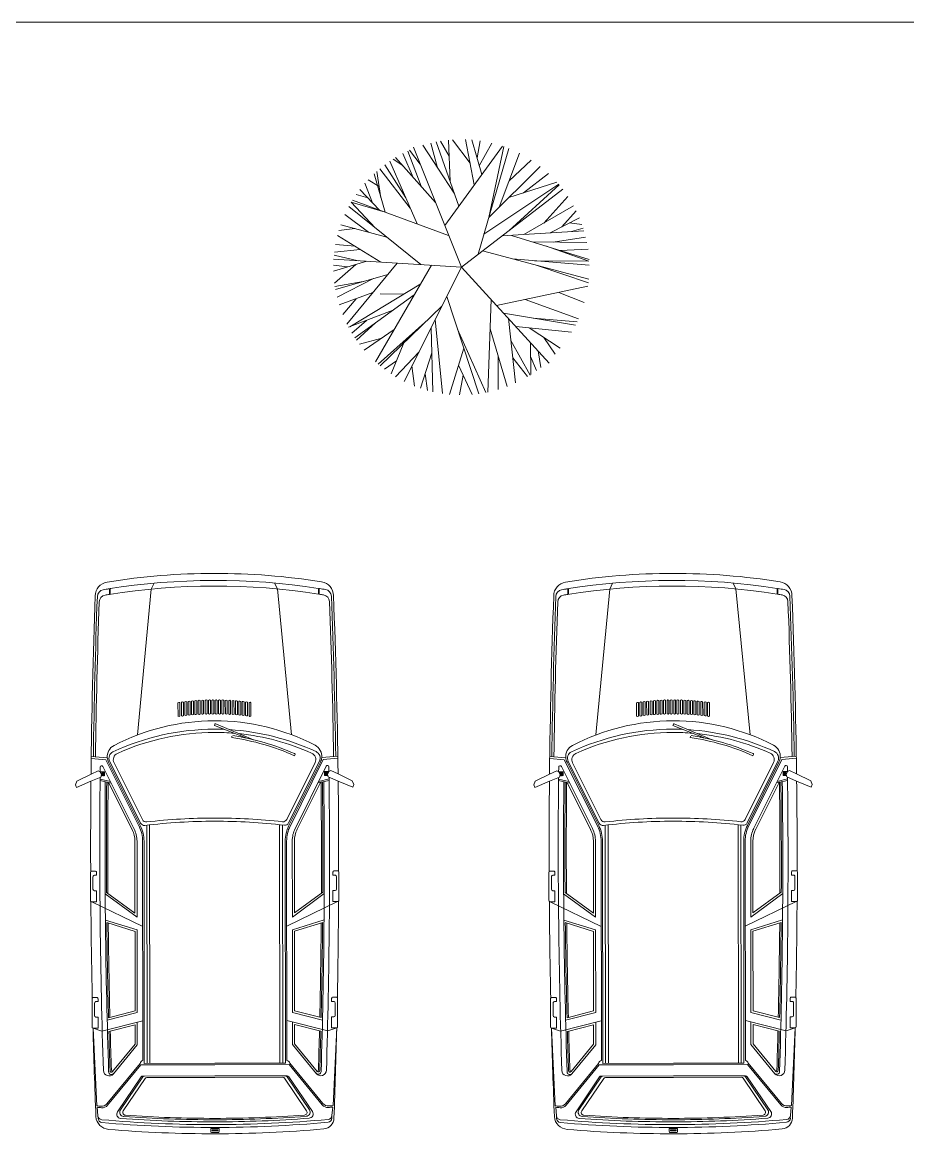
# Model space of a CAD drawing. Header units: millimetres. Extents: x 664 to 1534, y 1164 to 2765.
# Drawn here: x 701.66 to 707.98, y 1407.76 to 1415.69 of the extents above; entities that cross this region are included whole.
import ezdxf

# ---------------------------------------------------------------- set-up
doc = ezdxf.new("R2010")
doc.units = ezdxf.units.MM
doc.layers.get('0').update_dxf_attribs({"lineweight": 20})
doc.layers.add('Alambrado', color=7, linetype='Continuous', lineweight=15)
doc.layers.add('Jardim', color=92, linetype='Continuous', lineweight=20)
doc.linetypes.add('FENCELINE1', pattern='A,6.35,-2.54,[133,ltypeshp.shx,S=2.54,R=0,X=-2.54,Y=0],-2.54,25.4', length=36.83)

# ---------------------------------------------------------------- blocks, each defined once
blk = doc.blocks.new('TREEA')
for p, q in [((-0.0283, 0.1184), (-0.0366, 0.1479)), ((-0.003, 0.0726), (-0.0302, 0.1494)), ((-0.0146, 0.1324), (-0.025, 0.1503)), ((-0.0135, 0.1023), (-0.0152, 0.1516)), ((0.0103, 0.1239), (-0.0105, 0.152)), ((0.0154, 0.0981), (0.0047, 0.1523)), ((0.0244, 0.1104), (0.0123, 0.1519)), ((0.0186, 0.1303), (0.0222, 0.1508)), ((0.0213, 0.1209), (0.0364, 0.148)), ((-0.0573, 0.1069), (-0.0698, 0.1355)), ((-0.0481, 0.0965), (-0.064, 0.1383)), ((-0.0491, 0.1228), (-0.0618, 0.1393)), ((0, 0), (-0.0571, 0.1429)), ((-0.0086, 0.0884), (-0.0459, 0.1453)), ((-0.0198, 0.0495), (0.0489, 0.1443)), ((0.0199, 0.0153), (0.0566, 0.1415)), ((0.0327, 0.0593), (0.0504, 0.1438)), ((0.0451, 0.0717), (0.0691, 0.1358)), ((-0.0662, 0.0826), (-0.0912, 0.1221)), ((-0.0528, 0.0516), (-0.0852, 0.1263)), ((-0.07, 0.1211), (-0.0815, 0.1288)), ((-0.0309, 0.0771), (-0.0785, 0.1306)), ((0.0327, 0.0593), (0.0938, 0.1202)), ((0.0568, 0.1029), (0.0832, 0.1277)), ((-0.0909, 0.0655), (-0.1041, 0.1113)), ((-0.0959, 0.0828), (-0.1009, 0.1142)), ((-0.0609, 0.0703), (-0.0973, 0.1173)), ((0.074, 0.0887), (0.1039, 0.1115)), ((-0.1058, 0.0766), (-0.115, 0.1)), ((-0.098, 0.0962), (-0.1112, 0.1043)), ((0, 0), (0.1208, 0.0929)), ((0.0269, 0.0393), (0.116, 0.0989)), ((0.0565, 0.0435), (0.1165, 0.0982)), ((0.0566, 0.0831), (0.1137, 0.1015)), ((-0.0152, 0.0379), (-0.1299, 0.0797)), ((-0.1116, 0.0827), (-0.1253, 0.0867)), ((-0.0977, 0.068), (-0.121, 0.0927)), ((0.0982, 0.0526), (0.1269, 0.0844)), ((-0.0485, 0.003), (-0.1342, 0.0722)), ((-0.1026, 0.0467), (-0.1313, 0.0773)), ((-0.1313, 0.0773), (-0.0909, 0.0655)), ((0.0743, 0.0388), (0.1337, 0.0732)), ((0.1196, 0.0479), (0.1368, 0.0672)), ((-0.1108, 0.0416), (-0.1389, 0.0626)), ((0.1057, 0.0408), (0.1406, 0.0588)), ((-0.1271, 0.0461), (-0.146, 0.0437)), ((-0.089, 0.0357), (-0.1437, 0.0506)), ((0.0483, 0.0372), (0.1461, 0.0433)), ((0.1289, 0.0527), (0.1437, 0.0508)), ((0.1314, 0.0424), (0.1452, 0.0463)), ((-0.1268, 0.0249), (-0.15, 0.0272)), ((-0.0959, 0.006), (-0.1477, 0.0377)), ((0.0596, 0.0379), (0.1521, 0.0092)), ((0.0849, 0.0301), (0.1495, 0.0296)), ((0.1093, 0.0299), (0.1481, 0.0359)), ((-0.1232, 0.0077), (-0.1517, 0.0142)), ((-0.1206, 0.0211), (-0.1513, 0.018)), ((0.0252, 0.0194), (0.1517, -0.0142)), ((0.1003, 0.0253), (0.1519, 0.0073)), ((0.1177, 0.0198), (0.1509, 0.0216)), ((0, 0), (-0.1524, 0.0095)), ((-0.1356, 0.0002), (-0.1524, 0.0022)), ((-0.1127, 0.007), (-0.1523, -0.0048)), ((-0.1258, 0.0031), (-0.1512, -0.0191)), ((-0.0764, 0.0048), (-0.1365, -0.0678)), ((-0.0357, 0.0022), (-0.1022, -0.113)), ((0, 0), (-0.0682, -0.1363)), ((0, 0), (0.1048, -0.1143)), ((0.0609, 0.0099), (0.1524, 0.0022)), ((0.087, 0.0077), (0.1519, 0.0073)), ((0.0902, 0.0021), (0.1513, -0.0187)), ((-0.0876, -0.0087), (-0.1501, -0.0266)), ((-0.1172, -0.0172), (-0.1507, -0.023)), ((-0.1046, -0.0136), (-0.1481, -0.0358)), ((-0.0485, -0.02), (-0.1331, -0.0712)), ((0.0418, -0.0456), (0.1507, -0.0228)), ((-0.1054, -0.0303), (-0.1456, -0.0451)), ((-0.1255, -0.0377), (-0.1415, -0.0565)), ((-0.0561, -0.0331), (-0.127, -0.0842)), ((-0.0685, -0.0321), (-0.0969, -0.0316)), ((-0.0175, -0.0351), (0.0209, -0.151)), ((0.0355, -0.0387), (0.0317, -0.1491)), ((0.076, -0.0384), (0.1394, -0.0616)), ((0.1161, -0.0301), (0.1464, -0.0422)), ((-0.0807, -0.0508), (-0.1345, -0.0717)), ((-0.0233, -0.0466), (-0.097, -0.1175)), ((-0.1133, -0.0635), (-0.1305, -0.0787)), ((-0.102, -0.0661), (-0.1251, -0.087)), ((-0.0434, -0.0659), (-0.0993, -0.1156)), ((-0.0312, -0.0625), (-0.0227, -0.1507)), ((0.0502, -0.0548), (0.1358, -0.0693)), ((0.0563, -0.0614), (0.0646, -0.138)), ((0.0857, -0.0608), (0.1378, -0.065)), ((-0.08, -0.0745), (-0.116, -0.0988)), ((-0.0362, -0.0723), (-0.0339, -0.1486)), ((-0.0047, -0.0738), (0.0293, -0.1496)), ((0.0343, -0.0736), (0.0546, -0.1423)), ((0.065, -0.0709), (0.1314, -0.0773)), ((0.0807, -0.0724), (0.1178, -0.0967)), ((-0.0947, -0.0845), (-0.1216, -0.0918)), ((-0.0686, -0.0901), (-0.0838, -0.1273)), ((0.0591, -0.0874), (0.0818, -0.1286)), ((0.0825, -0.09), (0.0828, -0.128)), ((0.0983, -0.084), (0.1117, -0.1037)), ((-0.0505, -0.1009), (-0.0786, -0.1306)), ((-0.0353, -0.1023), (-0.0487, -0.1444)), ((0.0029, -0.0966), (-0.014, -0.1518)), ((0.0438, -0.1058), (0.0438, -0.146)), ((0.0915, -0.0998), (0.0945, -0.1195)), ((-0.0774, -0.1117), (-0.0918, -0.1216)), ((-0.0589, -0.1177), (-0.0559, -0.1418)), ((-0.0033, -0.1168), (0.0129, -0.1519)), ((0.0613, -0.108), (0.0787, -0.1305)), ((0.0826, -0.1073), (0.0897, -0.1232)), ((-0.0433, -0.1273), (-0.0405, -0.1469)), ((0.0022, -0.1288), (-0.0023, -0.1524))]:
    blk.add_line(p, q)

msp = doc.modelspace()

# ---------------------------------------------------------------- linework, layer by layer
for p, q in [((702.5784, 1411.6479), (702.5983, 1411.6899)), ((703.4784, 1411.6489), (703.4583, 1411.6909)), ((705.8504, 1411.6479), (705.8704, 1411.6899)), ((706.7504, 1411.6489), (706.7304, 1411.6909)), ((702.2798, 1411.6096), (702.2797, 1411.6478)), ((702.2848, 1411.6104), (702.2847, 1411.6492)), ((702.5784, 1411.6479), (702.4796, 1410.6066)), ((703.4784, 1411.6489), (703.5796, 1410.6079)), ((703.7721, 1411.6121), (703.7721, 1411.6509)), ((703.7771, 1411.6114), (703.7771, 1411.6495)), ((705.5518, 1411.6096), (705.5518, 1411.6478)), ((705.5568, 1411.6104), (705.5567, 1411.6492)), ((705.8504, 1411.6479), (705.7516, 1410.6066)), ((706.7504, 1411.6489), (706.8516, 1410.6079)), ((707.0441, 1411.6121), (707.0441, 1411.6509)), ((707.0491, 1411.6114), (707.0491, 1411.6495)), ((702.7689, 1410.8358), (702.769, 1410.7399)), ((702.7829, 1410.8371), (702.783, 1410.7413)), ((702.7931, 1410.8393), (702.7932, 1410.7434)), ((702.8071, 1410.8406), (702.8072, 1410.7448)), ((702.8173, 1410.8424), (702.8175, 1410.7466)), ((702.8313, 1410.8437), (702.8314, 1410.748)), ((702.8416, 1410.8449), (702.8417, 1410.749)), ((702.8556, 1410.8462), (702.8557, 1410.7504)), ((702.8658, 1410.8473), (702.8659, 1410.7515)), ((702.8798, 1410.8487), (702.8799, 1410.7529)), ((702.89, 1410.8494), (702.8901, 1410.7536)), ((702.904, 1410.8508), (702.9041, 1410.755)), ((702.914, 1410.8507), (702.9141, 1410.7549)), ((702.928, 1410.852), (702.9281, 1410.7563)), ((702.9379, 1410.852), (702.938, 1410.7561)), ((702.9519, 1410.8533), (702.952, 1410.7575)), ((702.9622, 1410.8532), (702.9623, 1410.7574)), ((702.9762, 1410.8546), (702.9763, 1410.7588)), ((702.9868, 1410.8529), (702.9869, 1410.7571)), ((703.0008, 1410.8543), (703.0009, 1410.7585)), ((703.0101, 1410.8533), (703.0102, 1410.7575)), ((703.0241, 1410.8546), (703.0242, 1410.7589)), ((703.0345, 1410.8546), (703.0346, 1410.7589)), ((703.0485, 1410.8533), (703.0486, 1410.7575)), ((703.0578, 1410.8544), (703.058, 1410.7586)), ((703.0719, 1410.853), (703.072, 1410.7572)), ((703.0824, 1410.8547), (703.0825, 1410.7589)), ((703.0964, 1410.8534), (703.0965, 1410.7576)), ((703.1067, 1410.8535), (703.1068, 1410.7577)), ((703.1207, 1410.8522), (703.1208, 1410.7563)), ((703.1307, 1410.8523), (703.1308, 1410.7565)), ((703.1447, 1410.8509), (703.1448, 1410.7551)), ((703.1546, 1410.851), (703.1547, 1410.7553)), ((703.1686, 1410.8497), (703.1687, 1410.7539)), ((703.1789, 1410.849), (703.179, 1410.7532)), ((703.1929, 1410.8477), (703.193, 1410.7519)), ((703.2031, 1410.8466), (703.2032, 1410.7508)), ((703.2171, 1410.8453), (703.2172, 1410.7495)), ((703.2273, 1410.8442), (703.2274, 1410.7484)), ((703.2413, 1410.8429), (703.2414, 1410.7471)), ((703.2515, 1410.8411), (703.2516, 1410.7453)), ((703.2655, 1410.8398), (703.2656, 1410.744)), ((703.2758, 1410.8377), (703.2759, 1410.7419)), ((703.2898, 1410.8364), (703.2899, 1410.7405)), ((706.0409, 1410.8358), (706.041, 1410.7399)), ((706.0549, 1410.8371), (706.055, 1410.7413)), ((706.0651, 1410.8393), (706.0653, 1410.7434)), ((706.0791, 1410.8406), (706.0793, 1410.7448)), ((706.0894, 1410.8424), (706.0895, 1410.7466)), ((706.1034, 1410.8437), (706.1035, 1410.748)), ((706.1136, 1410.8449), (706.1137, 1410.749)), ((706.1276, 1410.8462), (706.1277, 1410.7504)), ((706.1378, 1410.8473), (706.1379, 1410.7515)), ((706.1518, 1410.8487), (706.1519, 1410.7529)), ((706.162, 1410.8494), (706.1621, 1410.7536)), ((706.176, 1410.8508), (706.1761, 1410.755)), ((706.186, 1410.8507), (706.1861, 1410.7549)), ((706.2, 1410.852), (706.2001, 1410.7563)), ((706.2099, 1410.852), (706.21, 1410.7561)), ((706.2239, 1410.8533), (706.224, 1410.7575)), ((706.2342, 1410.8532), (706.2343, 1410.7574)), ((706.2482, 1410.8546), (706.2483, 1410.7588)), ((706.2588, 1410.8529), (706.2589, 1410.7571)), ((706.2728, 1410.8543), (706.2729, 1410.7585)), ((706.2821, 1410.8533), (706.2822, 1410.7575)), ((706.2961, 1410.8546), (706.2962, 1410.7589)), ((706.3065, 1410.8546), (706.3066, 1410.7589)), ((706.3205, 1410.8533), (706.3206, 1410.7575)), ((706.3299, 1410.8544), (706.33, 1410.7586)), ((706.3439, 1410.853), (706.344, 1410.7572)), ((706.3545, 1410.8547), (706.3546, 1410.7589)), ((706.3685, 1410.8534), (706.3686, 1410.7576)), ((706.3787, 1410.8535), (706.3788, 1410.7577)), ((706.3927, 1410.8522), (706.3928, 1410.7563)), ((706.4027, 1410.8523), (706.4028, 1410.7565)), ((706.4167, 1410.8509), (706.4168, 1410.7551)), ((706.4267, 1410.851), (706.4268, 1410.7553)), ((706.4407, 1410.8497), (706.4408, 1410.7539)), ((706.4509, 1410.849), (706.451, 1410.7532)), ((706.4649, 1410.8477), (706.465, 1410.7519)), ((706.4751, 1410.8466), (706.4752, 1410.7508)), ((706.4891, 1410.8453), (706.4892, 1410.7495)), ((706.4993, 1410.8442), (706.4994, 1410.7484)), ((706.5133, 1410.8429), (706.5134, 1410.7471)), ((706.5235, 1410.8411), (706.5237, 1410.7453)), ((706.5375, 1410.8398), (706.5377, 1410.744)), ((706.5478, 1410.8377), (706.5479, 1410.7419)), ((706.5618, 1410.8364), (706.5619, 1410.7405)), ((703.0323, 1410.683), (703.0288, 1410.6747)), ((703.0288, 1410.6747), (703.2597, 1410.5833)), ((703.308, 1410.5723), (703.0389, 1410.6857)), ((706.3044, 1410.683), (706.3009, 1410.6747)), ((706.3009, 1410.6747), (706.5317, 1410.5833)), ((706.58, 1410.5723), (706.3109, 1410.6857)), ((703.1539, 1410.5976), (703.1526, 1410.5887)), ((706.426, 1410.5976), (706.4246, 1410.5887)), ((702.2536, 1410.4293), (702.1497, 1410.4387)), ((702.2645, 1410.4434), (702.1499, 1410.4537)), ((702.4923, 1409.9526), (702.2536, 1410.4293)), ((703.5583, 1409.9785), (703.7781, 1410.42)), ((703.5684, 1409.9538), (703.806, 1410.4311)), ((703.604, 1410.4668), (703.6004, 1410.4585)), ((703.7951, 1410.4452), (703.9097, 1410.4557)), ((703.806, 1410.4311), (703.9099, 1410.4407)), ((705.5256, 1410.4293), (705.4217, 1410.4387)), ((705.5365, 1410.4434), (705.4219, 1410.4537)), ((705.7644, 1409.9526), (705.5256, 1410.4293)), ((706.8303, 1409.9785), (707.0501, 1410.42)), ((706.8404, 1409.9538), (707.078, 1410.4311)), ((706.876, 1410.4668), (706.8724, 1410.4585)), ((707.0671, 1410.4452), (707.1817, 1410.4557)), ((707.078, 1410.4311), (707.1819, 1410.4407)), ((702.1484, 1410.3261), (702.1995, 1410.3515)), ((702.1995, 1410.3515), (702.2138, 1410.344)), ((702.2199, 1410.3442), (702.2138, 1410.344)), ((702.2232, 1410.322), (702.2138, 1410.344)), ((702.225, 1410.3175), (702.2249, 1410.3417)), ((702.23, 1410.3181), (702.2299, 1410.3417)), ((702.4566, 1409.9347), (702.2327, 1410.3816)), ((702.235, 1410.3181), (702.2349, 1410.3418)), ((702.24, 1410.3181), (702.2399, 1410.3418)), ((702.245, 1410.3181), (702.2449, 1410.3418)), ((702.5001, 1409.9595), (702.2736, 1410.4117)), ((702.5023, 1409.9773), (702.2815, 1410.4182)), ((702.5157, 1410.002), (702.3127, 1410.4073)), ((703.5449, 1410.0032), (703.7469, 1410.4089)), ((703.5606, 1409.9607), (703.786, 1410.4134)), ((703.6042, 1409.936), (703.827, 1410.3834)), ((703.8149, 1410.3199), (703.8149, 1410.3436)), ((703.8199, 1410.3199), (703.8199, 1410.3436)), ((703.8249, 1410.3199), (703.8249, 1410.3436)), ((703.8299, 1410.3199), (703.8299, 1410.3436)), ((703.8349, 1410.3194), (703.8349, 1410.3436)), ((703.8366, 1410.3238), (703.846, 1410.3459)), ((703.8399, 1410.346), (703.846, 1410.3459)), ((703.8603, 1410.3534), (703.846, 1410.3459)), ((703.9115, 1410.3282), (703.8603, 1410.3534)), ((705.4204, 1410.3261), (705.4715, 1410.3515)), ((705.4715, 1410.3515), (705.4858, 1410.344)), ((705.4919, 1410.3442), (705.4858, 1410.344)), ((705.4952, 1410.322), (705.4858, 1410.344)), ((705.497, 1410.3175), (705.497, 1410.3417)), ((705.502, 1410.3181), (705.502, 1410.3417)), ((705.7286, 1409.9347), (705.5048, 1410.3816)), ((705.507, 1410.3181), (705.507, 1410.3418)), ((705.512, 1410.3181), (705.512, 1410.3418)), ((705.517, 1410.3181), (705.517, 1410.3418)), ((705.7721, 1409.9595), (705.5456, 1410.4117)), ((705.7744, 1409.9773), (705.5535, 1410.4182)), ((705.7877, 1410.002), (705.5847, 1410.4073)), ((706.8169, 1410.0032), (707.0189, 1410.4089)), ((706.8326, 1409.9607), (707.058, 1410.4134)), ((706.8762, 1409.936), (707.099, 1410.3834)), ((707.0869, 1410.3199), (707.0869, 1410.3436)), ((707.0919, 1410.3199), (707.0919, 1410.3436)), ((707.0969, 1410.3199), (707.0969, 1410.3436)), ((707.1019, 1410.3199), (707.1019, 1410.3436)), ((707.1069, 1410.3194), (707.1069, 1410.3436)), ((707.1086, 1410.3238), (707.118, 1410.3459)), ((707.112, 1410.346), (707.118, 1410.3459)), ((707.1323, 1410.3534), (707.118, 1410.3459)), ((707.1835, 1410.3282), (707.1323, 1410.3534)), ((702.0366, 1410.2497), (702.0471, 1410.276)), ((702.0445, 1410.2313), (702.1478, 1410.2756)), ((702.0471, 1410.276), (702.1484, 1410.3261)), ((702.1478, 1410.2756), (702.2189, 1410.306)), ((702.2129, 1410.2804), (702.2926, 1410.2621)), ((702.213, 1410.2906), (702.2868, 1410.2737)), ((702.2232, 1410.322), (702.2189, 1410.306)), ((702.2215, 1410.3155), (702.223, 1410.3155)), ((702.4432, 1409.9279), (702.2736, 1410.2665)), ((703.6176, 1409.9293), (703.7863, 1410.2682)), ((703.847, 1410.2823), (703.7674, 1410.2638)), ((703.8469, 1410.2925), (703.7732, 1410.2754)), ((703.8366, 1410.3238), (703.8409, 1410.3079)), ((703.8384, 1410.3174), (703.8369, 1410.3174)), ((703.9121, 1410.2776), (703.8409, 1410.3079)), ((704.0128, 1410.2783), (703.9115, 1410.3282)), ((704.0156, 1410.2336), (703.9121, 1410.2776)), ((704.0234, 1410.252), (704.0128, 1410.2783)), ((705.3086, 1410.2497), (705.3191, 1410.276)), ((705.3165, 1410.2313), (705.4199, 1410.2756)), ((705.3191, 1410.276), (705.4204, 1410.3261)), ((705.4199, 1410.2756), (705.491, 1410.306)), ((705.4849, 1410.2804), (705.5646, 1410.2621)), ((705.485, 1410.2906), (705.5588, 1410.2737)), ((705.4952, 1410.322), (705.491, 1410.306)), ((705.4935, 1410.3155), (705.495, 1410.3155)), ((705.7152, 1409.9279), (705.5457, 1410.2665)), ((706.8896, 1409.9293), (707.0584, 1410.2682)), ((707.1191, 1410.2823), (707.0394, 1410.2638)), ((707.1189, 1410.2925), (707.0452, 1410.2754)), ((707.1086, 1410.3238), (707.113, 1410.3079)), ((707.1104, 1410.3174), (707.1089, 1410.3174)), ((707.1841, 1410.2776), (707.113, 1410.3079)), ((707.2849, 1410.2783), (707.1835, 1410.3282)), ((707.2876, 1410.2336), (707.1841, 1410.2776)), ((707.2954, 1410.252), (707.2849, 1410.2783)), ((702.0445, 1410.2313), (702.0366, 1410.2497)), ((704.0156, 1410.2336), (704.0234, 1410.252)), ((705.3165, 1410.2313), (705.3086, 1410.2497)), ((707.2876, 1410.2336), (707.2954, 1410.252)), ((702.5464, 1409.9625), (702.5484, 1408.2619)), ((702.5664, 1409.9625), (702.5684, 1408.2619)), ((703.4943, 1409.9636), (703.4962, 1408.263)), ((703.5143, 1409.9636), (703.5162, 1408.263)), ((705.8184, 1409.9625), (705.8204, 1408.2619)), ((705.8384, 1409.9625), (705.8404, 1408.2619)), ((706.7663, 1409.9636), (706.7683, 1408.263)), ((706.7863, 1409.9636), (706.7883, 1408.263)), ((702.4615, 1409.8477), (702.4621, 1409.3352)), ((702.4765, 1409.8478), (702.4772, 1409.3057)), ((702.5165, 1409.8478), (702.5183, 1408.2819)), ((702.5265, 1409.8478), (702.5284, 1408.2619)), ((703.5344, 1409.849), (703.5362, 1408.263)), ((703.5444, 1409.849), (703.5462, 1408.283)), ((703.5844, 1409.849), (703.585, 1409.307)), ((703.5994, 1409.849), (703.6, 1409.3365)), ((705.7335, 1409.8477), (705.7341, 1409.3352)), ((705.7485, 1409.8478), (705.7492, 1409.3057)), ((705.7885, 1409.8478), (705.7904, 1408.2819)), ((705.7985, 1409.8478), (705.8004, 1408.2619)), ((706.8064, 1409.849), (706.8083, 1408.263)), ((706.8164, 1409.849), (706.8182, 1408.283)), ((706.8564, 1409.849), (706.8571, 1409.307)), ((706.8714, 1409.849), (706.872, 1409.3365)), ((702.1537, 1409.6348), (702.177, 1409.6349)), ((703.8745, 1409.6068), (703.8745, 1409.6268)), ((703.9077, 1409.6369), (703.8844, 1409.6368)), ((703.9179, 1409.4269), (703.9177, 1409.6269)), ((705.4257, 1409.6348), (705.449, 1409.6349)), ((707.1465, 1409.6068), (707.1465, 1409.6268)), ((707.1797, 1409.6369), (707.1565, 1409.6368)), ((707.19, 1409.4269), (707.1897, 1409.6269)), ((702.144, 1409.4248), (702.1437, 1409.6248)), ((702.1621, 1409.5049), (702.162, 1409.5949)), ((702.172, 1409.6049), (702.187, 1409.6049)), ((702.187, 1409.6049), (702.187, 1409.6249)), ((703.8895, 1409.6068), (703.8745, 1409.6068)), ((703.8996, 1409.5069), (703.8995, 1409.5969)), ((705.416, 1409.4248), (705.4158, 1409.6248)), ((705.4342, 1409.5049), (705.4341, 1409.5949)), ((705.444, 1409.6049), (705.459, 1409.6049)), ((705.459, 1409.6049), (705.459, 1409.6249)), ((707.1615, 1409.6068), (707.1465, 1409.6068)), ((707.1716, 1409.5069), (707.1715, 1409.5969)), ((702.1721, 1409.4949), (702.1871, 1409.4949)), ((702.1872, 1409.4149), (702.1871, 1409.4949)), ((702.4772, 1409.3057), (702.2491, 1409.4718)), ((702.4621, 1409.3352), (702.2591, 1409.4831)), ((703.585, 1409.307), (703.8127, 1409.4736)), ((703.6, 1409.3365), (703.8027, 1409.4849)), ((703.8747, 1409.4168), (703.8746, 1409.4968)), ((703.8896, 1409.4968), (703.8746, 1409.4968)), ((705.4442, 1409.4949), (705.4592, 1409.4949)), ((705.4593, 1409.4149), (705.4592, 1409.4949)), ((705.7492, 1409.3057), (705.5211, 1409.4718)), ((705.7341, 1409.3352), (705.5311, 1409.4831)), ((706.8571, 1409.307), (707.0847, 1409.4736)), ((706.872, 1409.3365), (707.0747, 1409.4849)), ((707.1467, 1409.4168), (707.1466, 1409.4968)), ((707.1616, 1409.4968), (707.1466, 1409.4968)), ((702.1539, 1409.4148), (702.5172, 1409.2404)), ((702.154, 1409.4148), (702.1872, 1409.4149)), ((703.908, 1409.4169), (703.5451, 1409.2415)), ((703.908, 1409.4169), (703.8747, 1409.4168)), ((705.4259, 1409.4148), (705.7892, 1409.2404)), ((705.426, 1409.4148), (705.4593, 1409.4149)), ((707.18, 1409.4169), (706.8171, 1409.2415)), ((707.18, 1409.4169), (707.1467, 1409.4168)), ((702.4773, 1409.2154), (702.2508, 1409.2854)), ((702.4623, 1409.2043), (702.2608, 1409.2666)), ((703.5851, 1409.2166), (703.8114, 1409.2872)), ((703.6001, 1409.2056), (703.8015, 1409.2684)), ((705.7493, 1409.2154), (705.5229, 1409.2854)), ((705.7343, 1409.2043), (705.5328, 1409.2666)), ((706.8572, 1409.2166), (707.0834, 1409.2872)), ((706.8722, 1409.2056), (707.0735, 1409.2684)), ((702.4623, 1409.2043), (702.4629, 1408.6363)), ((702.4773, 1409.2154), (702.4779, 1408.6247)), ((703.5851, 1409.2166), (703.5858, 1408.626)), ((703.6001, 1409.2056), (703.6008, 1408.6376)), ((705.7343, 1409.2043), (705.7349, 1408.6363)), ((705.7493, 1409.2154), (705.75, 1408.6247)), ((706.8572, 1409.2166), (706.8578, 1408.626)), ((706.8722, 1409.2056), (706.8728, 1408.6376)), ((702.1556, 1408.5228), (702.1553, 1408.7228)), ((702.1653, 1408.7328), (702.1886, 1408.7328)), ((702.1737, 1408.6028), (702.1736, 1408.6928)), ((702.1836, 1408.7028), (702.1986, 1408.7028)), ((702.1986, 1408.7028), (702.1986, 1408.7228)), ((703.865, 1408.7048), (703.8649, 1408.7248)), ((703.88, 1408.7048), (703.865, 1408.7048)), ((703.8982, 1408.7348), (703.8749, 1408.7348)), ((703.8901, 1408.6048), (703.89, 1408.6948)), ((703.9084, 1408.5248), (703.9082, 1408.7248)), ((705.4276, 1408.5228), (705.4274, 1408.7228)), ((705.4373, 1408.7328), (705.4606, 1408.7328)), ((705.4457, 1408.6028), (705.4456, 1408.6928)), ((705.4556, 1408.7028), (705.4706, 1408.7028)), ((705.4706, 1408.7028), (705.4706, 1408.7228)), ((707.137, 1408.7048), (707.137, 1408.7248)), ((707.152, 1408.7048), (707.137, 1408.7048)), ((707.1702, 1408.7348), (707.1469, 1408.7348)), ((707.1621, 1408.6048), (707.162, 1408.6948)), ((707.1804, 1408.5248), (707.1802, 1408.7248)), ((702.2636, 1408.5696), (702.4779, 1408.6247)), ((702.2731, 1408.5876), (702.4629, 1408.6363)), ((703.8003, 1408.5714), (703.5858, 1408.626)), ((703.7907, 1408.5893), (703.6008, 1408.6376)), ((703.8801, 1408.5948), (703.8651, 1408.5948)), ((703.8652, 1408.5148), (703.8651, 1408.5948)), ((705.5356, 1408.5696), (705.75, 1408.6247)), ((705.5452, 1408.5876), (705.7349, 1408.6363)), ((707.0723, 1408.5714), (706.8578, 1408.626)), ((707.0627, 1408.5893), (706.8728, 1408.6376)), ((707.1521, 1408.5948), (707.1371, 1408.5948)), ((707.1372, 1408.5148), (707.1371, 1408.5948)), ((702.1837, 1408.5928), (702.1987, 1408.5928)), ((702.1988, 1408.5128), (702.1987, 1408.5928)), ((702.2264, 1408.4921), (702.518, 1408.567)), ((702.2757, 1408.4893), (702.463, 1408.5374)), ((702.463, 1408.5374), (702.4632, 1408.4002)), ((702.478, 1408.5567), (702.4782, 1408.3949)), ((703.8376, 1408.4939), (703.5459, 1408.5682)), ((703.5859, 1408.558), (703.5861, 1408.3962)), ((703.7884, 1408.491), (703.6009, 1408.5387)), ((703.6009, 1408.5387), (703.6011, 1408.4015)), ((703.8376, 1408.4939), (703.9016, 1408.5151)), ((703.8984, 1408.5148), (703.8652, 1408.5148)), ((703.8762, 1407.9608), (703.9016, 1408.5151)), ((705.4558, 1408.5928), (705.4708, 1408.5928)), ((705.4709, 1408.5128), (705.4708, 1408.5928)), ((705.4984, 1408.4921), (705.79, 1408.567)), ((705.5477, 1408.4893), (705.7351, 1408.5374)), ((705.7351, 1408.5374), (705.7352, 1408.4002)), ((705.75, 1408.5567), (705.7502, 1408.3949)), ((707.1097, 1408.4939), (706.8179, 1408.5682)), ((706.8579, 1408.558), (706.8581, 1408.3962)), ((707.0604, 1408.491), (706.8729, 1408.5387)), ((706.8729, 1408.5387), (706.8731, 1408.4015)), ((707.1097, 1408.4939), (707.1736, 1408.5151)), ((707.1705, 1408.5148), (707.1372, 1408.5148)), ((707.1482, 1407.9608), (707.1736, 1408.5151)), ((702.1891, 1407.9588), (702.1624, 1408.5133)), ((702.2264, 1408.4921), (702.1624, 1408.5131)), ((702.1656, 1408.5128), (702.1988, 1408.5128)), ((705.4611, 1407.9588), (705.4344, 1408.5133)), ((705.4984, 1408.4921), (705.4345, 1408.5131)), ((705.4376, 1408.5128), (705.4709, 1408.5128)), ((702.4632, 1408.4002), (702.3017, 1408.2035)), ((702.4782, 1408.3949), (702.3075, 1408.187)), ((703.5861, 1408.3962), (703.7572, 1408.1887)), ((703.6011, 1408.4015), (703.763, 1408.2052)), ((705.7352, 1408.4002), (705.5737, 1408.2035)), ((705.7502, 1408.3949), (705.5795, 1408.187)), ((706.8581, 1408.3962), (707.0293, 1408.1887)), ((706.8731, 1408.4015), (707.0351, 1408.2052)), ((702.4984, 1408.2618), (702.2621, 1407.9741)), ((702.5031, 1408.2518), (702.2665, 1407.9637)), ((702.5031, 1408.2518), (703.0323, 1408.2525)), ((702.5284, 1408.2619), (703.0323, 1408.2625)), ((703.5362, 1408.263), (703.0323, 1408.2625)), ((703.5615, 1408.2531), (703.0323, 1408.2525)), ((703.5615, 1408.2531), (703.7988, 1407.9655)), ((703.5662, 1408.2631), (703.8031, 1407.9759)), ((705.7704, 1408.2618), (705.5341, 1407.9741)), ((705.7751, 1408.2518), (705.5385, 1407.9637)), ((705.7751, 1408.2518), (706.3043, 1408.2525)), ((705.8004, 1408.2619), (706.3043, 1408.2625)), ((706.8083, 1408.263), (706.3043, 1408.2625)), ((706.8335, 1408.2531), (706.3043, 1408.2525)), ((706.8335, 1408.2531), (707.0708, 1407.9655)), ((706.8383, 1408.2631), (707.0752, 1407.9759)), ((702.5055, 1408.1652), (702.3374, 1407.9159)), ((702.5176, 1408.1653), (702.3585, 1407.9294)), ((702.5349, 1408.1553), (702.3783, 1407.923)), ((702.5179, 1408.1719), (703.0324, 1408.1725)), ((702.5474, 1408.1619), (703.0324, 1408.1625)), ((703.5469, 1408.173), (703.0324, 1408.1725)), ((703.5175, 1408.163), (703.0324, 1408.1625)), ((703.5299, 1408.1564), (703.687, 1407.9245)), ((703.5473, 1408.1664), (703.7068, 1407.9309)), ((703.5593, 1408.1665), (703.728, 1407.9175)), ((705.7775, 1408.1652), (705.6094, 1407.9159)), ((705.7896, 1408.1653), (705.6306, 1407.9294)), ((705.807, 1408.1553), (705.6504, 1407.923)), ((705.7899, 1408.1719), (706.3044, 1408.1725)), ((705.8194, 1408.1619), (706.3044, 1408.1625)), ((706.8189, 1408.173), (706.3044, 1408.1725)), ((706.7895, 1408.163), (706.3044, 1408.1625)), ((706.8019, 1408.1564), (706.9591, 1407.9245)), ((706.8193, 1408.1664), (706.9788, 1407.9309)), ((706.8313, 1408.1665), (707, 1407.9175)), ((702.1978, 1407.8888), (702.1924, 1407.9485)), ((702.1978, 1407.8888), (702.1986, 1407.8687)), ((703.8677, 1407.8908), (703.8669, 1407.8706)), ((703.8677, 1407.8908), (703.8729, 1407.9504)), ((705.4698, 1407.8888), (705.4645, 1407.9485)), ((705.4698, 1407.8888), (705.4706, 1407.8687)), ((707.1397, 1407.8908), (707.1389, 1407.8706)), ((707.1397, 1407.8908), (707.1449, 1407.9504)), ((703.0628, 1407.7973), (703.0028, 1407.7972)), ((703.0028, 1407.7972), (703.0029, 1407.7748)), ((703.0079, 1407.7698), (703.0579, 1407.7698)), ((703.0528, 1407.7873), (703.0128, 1407.7873)), ((703.0128, 1407.7873), (703.0129, 1407.7798)), ((703.0129, 1407.7798), (703.0529, 1407.7798)), ((703.0528, 1407.7873), (703.0529, 1407.7798)), ((703.0628, 1407.7973), (703.0629, 1407.7749)), ((706.3349, 1407.7973), (706.2749, 1407.7972)), ((706.2749, 1407.7972), (706.2749, 1407.7748)), ((706.2799, 1407.7698), (706.3299, 1407.7698)), ((706.3249, 1407.7873), (706.2849, 1407.7873)), ((706.2849, 1407.7873), (706.2849, 1407.7798)), ((706.2849, 1407.7798), (706.3249, 1407.7798)), ((706.3249, 1407.7873), (706.3249, 1407.7798)), ((706.3349, 1407.7973), (706.3349, 1407.7749))]:
    msp.add_line(p, q)
for centre, radius, start, end in [((702.2785, 1411.5993), 0.1, 99.14271, 180.06601), ((702.2785, 1411.5993), 0.1, 99.14271, 180.06601), ((703.0339, 1406.9055), 4.8542, 80.98932, 99.14271), ((703.0339, 1406.9055), 4.8042, 81.18149, 99.14271), ((703.7784, 1411.601), 0.1, 0.06601, 80.98932), ((705.5505, 1411.5993), 0.1, 99.14271, 180.06601), ((705.5505, 1411.5993), 0.1, 99.14271, 180.06601), ((706.3059, 1406.9055), 4.8542, 80.98932, 99.14271), ((706.3059, 1406.9055), 4.8042, 81.18149, 99.14271), ((707.0505, 1411.601), 0.1, 0.06601, 80.98932), ((702.2433, 1411.5935), 0.05, 99.57221, 177.90744), ((703.0339, 1406.9055), 4.8042, 99.05924, 99.57221), ((703.0339, 1406.9055), 4.7642, 99.10722, 99.48626), ((703.0339, 1406.9055), 4.7642, 81.08569, 99.14271), ((702.2777, 1411.6478), 0.002, 0.06601, 99.05924), ((702.2867, 1411.6492), 0.002, 98.95054, 180.06601), ((703.7701, 1411.6509), 0.002, 0.06601, 81.18149), ((703.7791, 1411.6495), 0.002, 81.07279, 180.06601), ((703.0339, 1406.9055), 4.7642, 80.64577, 81.02481), ((703.0339, 1406.9055), 4.8042, 80.55982, 81.07279), ((703.8136, 1411.5953), 0.05, 2.22459, 80.55982), ((705.5153, 1411.5935), 0.05, 99.57221, 177.90744), ((706.3059, 1406.9055), 4.8042, 99.05924, 99.57221), ((706.3059, 1406.9055), 4.7642, 99.10722, 99.48626), ((706.3059, 1406.9055), 4.7642, 81.08569, 99.14271), ((705.5498, 1411.6478), 0.002, 0.06601, 99.05924), ((705.5587, 1411.6492), 0.002, 98.95054, 180.06601), ((707.0421, 1411.6509), 0.002, 0.06601, 81.18149), ((707.0511, 1411.6495), 0.002, 81.07279, 180.06601), ((706.3059, 1406.9055), 4.7642, 80.64577, 81.02481), ((706.3059, 1406.9055), 4.8042, 80.55982, 81.07279), ((707.0856, 1411.5953), 0.05, 2.22459, 80.55982), ((751.2939, 1409.8013), 49.1483, 177.90358, 179.38812), ((751.2939, 1409.8013), 49.1333, 177.90744, 179.24073), ((751.2939, 1409.8013), 49.1183, 177.95151, 179.24207), ((702.2569, 1411.5552), 0.05, 99.48626, 177.95151), ((703.8001, 1411.557), 0.05, 2.18051, 80.64577), ((654.7673, 1409.6901), 49.1183, 0.88996, 2.18051), ((654.7673, 1409.6901), 49.1333, 0.8913, 2.22459), ((654.7673, 1409.6901), 49.1483, 0.74391, 2.22845), ((754.5659, 1409.8013), 49.1483, 177.90358, 179.38812), ((754.5659, 1409.8013), 49.1333, 177.90744, 179.24073), ((754.5659, 1409.8013), 49.1183, 177.95151, 179.24207), ((705.5289, 1411.5552), 0.05, 99.48626, 177.95151), ((707.0721, 1411.557), 0.05, 2.18051, 80.64577), ((658.0393, 1409.6901), 49.1183, 0.88996, 2.18051), ((658.0393, 1409.6901), 49.1333, 0.8913, 2.22459), ((658.0393, 1409.6901), 49.1483, 0.74391, 2.22845), ((702.7767, 1410.8283), 0.0108, 54.78748, 136.19952), ((702.8009, 1410.8318), 0.0108, 54.78748, 136.19952), ((702.8251, 1410.8349), 0.0108, 54.78748, 136.19952), ((702.8493, 1410.8374), 0.0108, 54.78748, 136.19952), ((702.8736, 1410.8398), 0.0108, 54.78748, 136.19952), ((702.8978, 1410.8419), 0.0108, 54.78748, 136.19952), ((702.9217, 1410.8432), 0.0108, 54.78748, 136.19952), ((702.9457, 1410.8445), 0.0108, 54.78748, 136.19952), ((702.97, 1410.8458), 0.0108, 54.78748, 136.19952), ((702.9946, 1410.8455), 0.0108, 54.78748, 136.19952), ((703.0179, 1410.8458), 0.0108, 54.78748, 136.19952), ((703.0407, 1410.8458), 0.0108, 43.93251, 125.34455), ((703.0641, 1410.8456), 0.0108, 43.93251, 125.34455), ((703.0887, 1410.8459), 0.0108, 43.93251, 125.34455), ((703.1129, 1410.8447), 0.0108, 43.93251, 125.34455), ((703.1369, 1410.8435), 0.0108, 43.93251, 125.34455), ((703.1609, 1410.8423), 0.0108, 43.93251, 125.34455), ((703.1851, 1410.8402), 0.0108, 43.93251, 125.34455), ((703.2093, 1410.8378), 0.0108, 43.93251, 125.34455), ((703.2335, 1410.8354), 0.0108, 43.93251, 125.34455), ((703.2578, 1410.8323), 0.0108, 43.93251, 125.34455), ((703.282, 1410.8289), 0.0108, 43.93251, 125.34455), ((706.0487, 1410.8283), 0.0108, 54.78748, 136.19952), ((706.0729, 1410.8318), 0.0108, 54.78748, 136.19952), ((706.0971, 1410.8349), 0.0108, 54.78748, 136.19952), ((706.1214, 1410.8374), 0.0108, 54.78748, 136.19952), ((706.1456, 1410.8398), 0.0108, 54.78748, 136.19952), ((706.1698, 1410.8419), 0.0108, 54.78748, 136.19952), ((706.1938, 1410.8432), 0.0108, 54.78748, 136.19952), ((706.2177, 1410.8445), 0.0108, 54.78748, 136.19952), ((706.242, 1410.8458), 0.0108, 54.78748, 136.19952), ((706.2666, 1410.8455), 0.0108, 54.78748, 136.19952), ((706.2899, 1410.8458), 0.0108, 54.78748, 136.19952), ((706.3128, 1410.8458), 0.0108, 43.93251, 125.34455), ((706.3361, 1410.8456), 0.0108, 43.93251, 125.34455), ((706.3607, 1410.8459), 0.0108, 43.93251, 125.34455), ((706.385, 1410.8447), 0.0108, 43.93251, 125.34455), ((706.4089, 1410.8435), 0.0108, 43.93251, 125.34455), ((706.4329, 1410.8423), 0.0108, 43.93251, 125.34455), ((706.4571, 1410.8402), 0.0108, 43.93251, 125.34455), ((706.4813, 1410.8378), 0.0108, 43.93251, 125.34455), ((706.5056, 1410.8354), 0.0108, 43.93251, 125.34455), ((706.5298, 1410.8323), 0.0108, 43.93251, 125.34455), ((706.554, 1410.8289), 0.0108, 43.93251, 125.34455), ((702.7752, 1410.7486), 0.0107, 234.50145, 316.93158), ((702.7994, 1410.7521), 0.0107, 234.50145, 316.93158), ((702.8237, 1410.7553), 0.0107, 234.50145, 316.93158), ((702.8479, 1410.7577), 0.0107, 234.50145, 316.93158), ((702.8721, 1410.7602), 0.0107, 234.50145, 316.93158), ((702.8963, 1410.7623), 0.0107, 234.50145, 316.93158), ((702.9203, 1410.7635), 0.0107, 234.50145, 316.93158), ((702.9442, 1410.7648), 0.0107, 234.50145, 316.93158), ((702.9685, 1410.7661), 0.0107, 234.50145, 316.93158), ((702.9931, 1410.7658), 0.0107, 234.50145, 316.93158), ((703.0164, 1410.7661), 0.0107, 234.50145, 316.93158), ((703.0424, 1410.7662), 0.0107, 223.20045, 305.63058), ((703.0657, 1410.7659), 0.0107, 223.20045, 305.63058), ((703.0903, 1410.7662), 0.0107, 223.20045, 305.63058), ((703.1146, 1410.765), 0.0107, 223.20045, 305.63058), ((703.1386, 1410.7638), 0.0107, 223.20045, 305.63058), ((703.1625, 1410.7626), 0.0107, 223.20045, 305.63058), ((703.1867, 1410.7605), 0.0107, 223.20045, 305.63058), ((703.211, 1410.7581), 0.0107, 223.20045, 305.63058), ((703.2352, 1410.7557), 0.0107, 223.20045, 305.63058), ((703.2594, 1410.7526), 0.0107, 223.20045, 305.63058), ((703.2836, 1410.7492), 0.0107, 223.20045, 305.63058), ((706.0472, 1410.7486), 0.0107, 234.50145, 316.93158), ((706.0715, 1410.7521), 0.0107, 234.50145, 316.93158), ((706.0957, 1410.7553), 0.0107, 234.50145, 316.93158), ((706.1199, 1410.7577), 0.0107, 234.50145, 316.93158), ((706.1441, 1410.7602), 0.0107, 234.50145, 316.93158), ((706.1683, 1410.7623), 0.0107, 234.50145, 316.93158), ((706.1923, 1410.7635), 0.0107, 234.50145, 316.93158), ((706.2162, 1410.7648), 0.0107, 234.50145, 316.93158), ((706.2405, 1410.7661), 0.0107, 234.50145, 316.93158), ((706.2651, 1410.7658), 0.0107, 234.50145, 316.93158), ((706.2884, 1410.7661), 0.0107, 234.50145, 316.93158), ((706.3144, 1410.7662), 0.0107, 223.20045, 305.63058), ((706.3378, 1410.7659), 0.0107, 223.20045, 305.63058), ((706.3623, 1410.7662), 0.0107, 223.20045, 305.63058), ((706.3866, 1410.765), 0.0107, 223.20045, 305.63058), ((706.4106, 1410.7638), 0.0107, 223.20045, 305.63058), ((706.4345, 1410.7626), 0.0107, 223.20045, 305.63058), ((706.4588, 1410.7605), 0.0107, 223.20045, 305.63058), ((706.483, 1410.7581), 0.0107, 223.20045, 305.63058), ((706.5072, 1410.7557), 0.0107, 223.20045, 305.63058), ((706.5314, 1410.7526), 0.0107, 223.20045, 305.63058), ((706.5557, 1410.7492), 0.0107, 223.20045, 305.63058), ((703.0313, 1409.1509), 1.5567, 90.06601, 117.49644), ((703.0313, 1409.1509), 1.5567, 62.63559, 90.06601), ((703.0369, 1410.6811), 0.005, 67.1443, 157.1443), ((706.3033, 1409.1509), 1.5567, 90.06601, 117.49644), ((706.3033, 1409.1509), 1.5567, 62.63559, 90.06601), ((706.309, 1410.6811), 0.005, 67.1443, 157.1443), ((703.0315, 1408.9353), 1.7124, 90.06601, 115.10432), ((703.0315, 1408.9353), 1.6894, 90.06601, 114.27904), ((703.0315, 1408.9353), 1.7124, 87.6818, 90.06601), ((703.0315, 1408.9353), 1.6894, 85.31205, 90.06601), ((703.0315, 1408.9353), 1.7124, 65.02771, 86.47349), ((702.8859, 1408.8364), 1.7726, 66.22898, 81.3464), ((702.8842, 1408.8305), 1.7926, 66.41494, 81.16044), ((703.0315, 1408.9353), 1.6894, 65.85299, 84.11006), ((703.2293, 1410.5877), 0.005, 81.16044, 171.32071), ((706.3035, 1408.9353), 1.7124, 90.06601, 115.10432), ((706.3035, 1408.9353), 1.6894, 90.06601, 114.27904), ((706.3035, 1408.9353), 1.7124, 87.6818, 90.06601), ((706.3035, 1408.9353), 1.6894, 85.31205, 90.06601), ((706.3035, 1408.9353), 1.7124, 65.02771, 86.47349), ((706.1579, 1408.8364), 1.7726, 66.22898, 81.3464), ((706.1562, 1408.8305), 1.7926, 66.41494, 81.16044), ((706.3035, 1408.9353), 1.6894, 65.85299, 84.11006), ((706.5014, 1410.5877), 0.005, 81.16044, 171.32071), ((702.3541, 1410.452), 0.09, 117.49644, 185.47242), ((703.7055, 1410.4535), 0.09, 354.65961, 62.63559), ((705.6261, 1410.452), 0.09, 117.49644, 185.47242), ((706.9775, 1410.4535), 0.09, 354.65961, 62.63559), ((702.3541, 1410.452), 0.09, 185.47242, 206.60061), ((702.3262, 1410.4406), 0.05, 115.10432, 206.60061), ((702.3574, 1410.4297), 0.05, 114.27904, 206.60061), ((703.5994, 1410.4688), 0.005, 336.25468, 66.41494), ((703.7022, 1410.4312), 0.05, 333.53142, 65.85299), ((703.7334, 1410.4422), 0.05, 333.53142, 65.02771), ((703.7055, 1410.4535), 0.09, 333.53142, 354.65961), ((705.6261, 1410.452), 0.09, 185.47242, 206.60061), ((705.5982, 1410.4406), 0.05, 115.10432, 206.60061), ((705.6295, 1410.4297), 0.05, 114.27904, 206.60061), ((706.8714, 1410.4688), 0.005, 336.25468, 66.41494), ((706.9742, 1410.4312), 0.05, 333.53142, 65.85299), ((707.0054, 1410.4422), 0.05, 333.53142, 65.02771), ((706.9775, 1410.4535), 0.09, 333.53142, 354.65961), ((751.2939, 1409.8113), 49.0833, 179.33934, 179.37789), ((702.2238, 1410.3771), 0.01, 26.60061, 179.33934), ((702.2199, 1410.3392), 0.005, 0.06601, 90.98019), ((702.2274, 1410.3417), 0.0025, 0.06601, 180.06601), ((702.2324, 1410.3417), 0.0025, 0.06601, 180.06601), ((702.2374, 1410.3418), 0.0025, 0.06601, 180.06601), ((702.2424, 1410.3418), 0.0025, 0.06601, 180.06601), ((703.8174, 1410.3436), 0.0025, 0.06601, 180.06601), ((703.8224, 1410.3436), 0.0025, 0.06601, 180.06601), ((703.8274, 1410.3436), 0.0025, 0.06601, 180.06601), ((703.8359, 1410.379), 0.01, 0.79269, 153.53142), ((703.8324, 1410.3436), 0.0025, 0.06601, 180.06601), ((703.8399, 1410.341), 0.005, 89.15184, 180.06601), ((654.7673, 1409.7001), 49.0833, 0.75414, 0.79269), ((754.5659, 1409.8113), 49.0833, 179.33934, 179.37789), ((705.4958, 1410.3771), 0.01, 26.60061, 179.33934), ((705.492, 1410.3392), 0.005, 0.06601, 90.98019), ((705.4995, 1410.3417), 0.0025, 0.06601, 180.06601), ((705.5045, 1410.3417), 0.0025, 0.06601, 180.06601), ((705.5095, 1410.3418), 0.0025, 0.06601, 180.06601), ((705.5145, 1410.3418), 0.0025, 0.06601, 180.06601), ((707.0894, 1410.3436), 0.0025, 0.06601, 180.06601), ((707.0944, 1410.3436), 0.0025, 0.06601, 180.06601), ((707.0994, 1410.3436), 0.0025, 0.06601, 180.06601), ((707.1079, 1410.379), 0.01, 0.79269, 153.53142), ((707.1044, 1410.3436), 0.0025, 0.06601, 180.06601), ((707.1119, 1410.341), 0.005, 89.15184, 180.06601), ((658.0393, 1409.7001), 49.0833, 0.75414, 0.79269), ((751.2939, 1409.8013), 49.1483, 179.44705, 180.19851), ((751.2939, 1409.8113), 49.0833, 179.42547, 181.86827), ((702.223, 1410.3175), 0.002, 270.06601, 0.06601), ((702.2275, 1410.318), 0.0025, 180.06601, 0.06601), ((702.2325, 1410.3181), 0.0025, 180.06601, 0.06601), ((702.2375, 1410.3181), 0.0025, 180.06601, 0.06601), ((702.2425, 1410.3181), 0.0025, 180.06601, 0.06601), ((751.3064, 1409.8013), 49.0583, 179.45048, 181.86856), ((751.3064, 1409.8013), 49.0483, 179.45304, 180.37171), ((751.3064, 1409.8013), 49.0383, 179.45561, 180.38034), ((654.7547, 1409.69), 49.0383, 359.75169, 0.67642), ((654.7547, 1409.69), 49.0583, 358.26347, 0.68155), ((654.7547, 1409.69), 49.0483, 359.76032, 0.67899), ((703.8174, 1410.3199), 0.0025, 180.06601, 0.06601), ((703.8224, 1410.3199), 0.0025, 180.06601, 0.06601), ((703.8274, 1410.3199), 0.0025, 180.06601, 0.06601), ((654.7673, 1409.7001), 49.0833, 358.26376, 0.70656), ((703.8324, 1410.3199), 0.0025, 180.06601, 0.06601), ((703.8369, 1410.3194), 0.002, 180.06601, 270.06601), ((654.7673, 1409.6901), 49.1483, 359.93352, 0.68498), ((754.5659, 1409.8013), 49.1483, 179.44705, 180.19851), ((754.5659, 1409.8113), 49.0833, 179.42547, 181.86827), ((705.495, 1410.3175), 0.002, 270.06601, 0.06601), ((705.4995, 1410.318), 0.0025, 180.06601, 0.06601), ((705.5045, 1410.3181), 0.0025, 180.06601, 0.06601), ((705.5095, 1410.3181), 0.0025, 180.06601, 0.06601), ((705.5145, 1410.3181), 0.0025, 180.06601, 0.06601), ((754.5785, 1409.8013), 49.0583, 179.45048, 181.86856), ((754.5785, 1409.8013), 49.0483, 179.45304, 180.37171), ((754.5785, 1409.8013), 49.0383, 179.45561, 180.38034), ((658.0268, 1409.69), 49.0383, 359.75169, 0.67642), ((658.0268, 1409.69), 49.0583, 358.26347, 0.68155), ((658.0268, 1409.69), 49.0483, 359.76032, 0.67899), ((707.0894, 1410.3199), 0.0025, 180.06601, 0.06601), ((707.0944, 1410.3199), 0.0025, 180.06601, 0.06601), ((707.0994, 1410.3199), 0.0025, 180.06601, 0.06601), ((658.0393, 1409.7001), 49.0833, 358.26376, 0.70656), ((707.1044, 1410.3199), 0.0025, 180.06601, 0.06601), ((707.1089, 1410.3194), 0.002, 180.06601, 270.06601), ((658.0393, 1409.6901), 49.1483, 359.93352, 0.68498), ((702.2765, 1409.8475), 0.24, 0.06601, 26.60061), ((702.2765, 1409.8475), 0.25, 0.06601, 26.60061), ((702.5292, 1409.9907), 0.03, 206.60061, 276.77822), ((702.5425, 1410.0154), 0.03, 206.60061, 276.56331), ((703.0352, 1405.7331), 4.2575, 90.06601, 96.77822), ((703.0352, 1405.7331), 4.2805, 90.06601, 96.56331), ((703.0352, 1405.7331), 4.2805, 83.56872, 90.06601), ((703.0352, 1405.7331), 4.2575, 83.3538, 90.06601), ((703.518, 1410.0165), 0.03, 263.56872, 333.53142), ((703.5314, 1409.9918), 0.03, 263.3538, 333.53142), ((703.7844, 1409.8493), 0.25, 153.53142, 180.06601), ((703.7844, 1409.8493), 0.24, 153.53142, 180.06601), ((705.5485, 1409.8475), 0.24, 0.06601, 26.60061), ((705.5485, 1409.8475), 0.25, 0.06601, 26.60061), ((705.8012, 1409.9907), 0.03, 206.60061, 276.77822), ((705.8145, 1410.0154), 0.03, 206.60061, 276.56331), ((706.3072, 1405.7331), 4.2575, 90.06601, 96.77822), ((706.3072, 1405.7331), 4.2805, 90.06601, 96.56331), ((706.3072, 1405.7331), 4.2805, 83.56872, 90.06601), ((706.3072, 1405.7331), 4.2575, 83.3538, 90.06601), ((706.7901, 1410.0165), 0.03, 263.56872, 333.53142), ((706.8035, 1409.9918), 0.03, 263.3538, 333.53142), ((707.0564, 1409.8493), 0.25, 153.53142, 180.06601), ((707.0564, 1409.8493), 0.24, 153.53142, 180.06601), ((702.2765, 1409.8475), 0.185, 0.06601, 26.60061), ((702.2765, 1409.8475), 0.2, 0.06601, 26.60061), ((703.7844, 1409.8493), 0.2, 153.53142, 180.06601), ((703.7844, 1409.8493), 0.185, 153.53142, 180.06601), ((705.5485, 1409.8475), 0.185, 0.06601, 26.60061), ((705.5485, 1409.8475), 0.2, 0.06601, 26.60061), ((707.0564, 1409.8493), 0.2, 153.53142, 180.06601), ((707.0564, 1409.8493), 0.185, 153.53142, 180.06601), ((702.1537, 1409.6248), 0.01, 142.11041, 180.06601), ((702.1537, 1409.6248), 0.01, 90.06601, 142.11041), ((702.177, 1409.6249), 0.01, 0.06601, 90.06601), ((703.8845, 1409.6268), 0.01, 90.06601, 180.06601), ((703.9077, 1409.6269), 0.01, 38.02162, 90.06601), ((703.9077, 1409.6269), 0.01, 0.06601, 38.02162), ((705.4258, 1409.6248), 0.01, 142.11041, 180.06601), ((705.4258, 1409.6248), 0.01, 90.06601, 142.11041), ((705.449, 1409.6249), 0.01, 0.06601, 90.06601), ((707.1565, 1409.6268), 0.01, 90.06601, 180.06601), ((707.1797, 1409.6269), 0.01, 38.02162, 90.06601), ((707.1797, 1409.6269), 0.01, 0.06601, 38.02162), ((702.172, 1409.5949), 0.01, 90.06601, 180.06601), ((703.8895, 1409.5968), 0.01, 0.06601, 90.06601), ((705.4441, 1409.5949), 0.01, 90.06601, 180.06601), ((707.1615, 1409.5968), 0.01, 0.06601, 90.06601), ((702.1721, 1409.5049), 0.01, 180.06601, 270.06601), ((703.8896, 1409.5068), 0.01, 270.06601, 0.06601), ((705.4442, 1409.5049), 0.01, 180.06601, 270.06601), ((707.1616, 1409.5068), 0.01, 270.06601, 0.06601), ((702.154, 1409.4248), 0.01, 180.06601, 226.21118), ((751.2939, 1409.8013), 49.1483, 180.44725, 181.25047), ((702.154, 1409.4248), 0.01, 226.21118, 270.06601), ((654.7673, 1409.6901), 49.1483, 358.88156, 359.68478), ((703.9079, 1409.4269), 0.01, 270.06601, 313.92085), ((703.9079, 1409.4269), 0.01, 313.92085, 0.06601), ((705.426, 1409.4248), 0.01, 180.06601, 226.21118), ((754.5659, 1409.8013), 49.1483, 180.44725, 181.25047), ((705.426, 1409.4248), 0.01, 226.21118, 270.06601), ((658.0393, 1409.6901), 49.1483, 358.88156, 359.68478), ((707.18, 1409.4269), 0.01, 270.06601, 313.92085), ((707.18, 1409.4269), 0.01, 313.92085, 0.06601), ((751.3064, 1409.8013), 49.0483, 180.62469, 181.41797), ((751.3064, 1409.8013), 49.0383, 180.62844, 181.41527), ((654.7547, 1409.69), 49.0383, 358.71676, 359.50359), ((654.7547, 1409.69), 49.0483, 358.71406, 359.50734), ((754.5785, 1409.8013), 49.0483, 180.62469, 181.41797), ((754.5785, 1409.8013), 49.0383, 180.62844, 181.41527), ((658.0268, 1409.69), 49.0383, 358.71676, 359.50359), ((658.0268, 1409.69), 49.0483, 358.71406, 359.50734), ((702.1653, 1408.7228), 0.01, 143.84823, 180.06601), ((702.1653, 1408.7228), 0.01, 90.06601, 143.84823), ((702.1836, 1408.6928), 0.01, 90.06601, 180.06601), ((702.1886, 1408.7228), 0.01, 0.06601, 90.06601), ((703.8749, 1408.7248), 0.01, 90.06601, 180.06601), ((703.88, 1408.6948), 0.01, 0.06601, 90.06601), ((703.8982, 1408.7248), 0.01, 36.2838, 90.06601), ((703.8982, 1408.7248), 0.01, 0.06601, 36.2838), ((705.4374, 1408.7228), 0.01, 143.84823, 180.06601), ((705.4374, 1408.7228), 0.01, 90.06601, 143.84823), ((705.4556, 1408.6928), 0.01, 90.06601, 180.06601), ((705.4606, 1408.7228), 0.01, 0.06601, 90.06601), ((707.147, 1408.7248), 0.01, 90.06601, 180.06601), ((707.152, 1408.6948), 0.01, 0.06601, 90.06601), ((707.1702, 1408.7248), 0.01, 36.2838, 90.06601), ((707.1702, 1408.7248), 0.01, 0.06601, 36.2838), ((702.1837, 1408.6028), 0.01, 180.06601, 270.06601), ((703.8801, 1408.6048), 0.01, 270.06601, 0.06601), ((705.4557, 1408.6028), 0.01, 180.06601, 270.06601), ((707.1521, 1408.6048), 0.01, 270.06601, 0.06601), ((702.1656, 1408.5228), 0.01, 180.06601, 251.75454), ((654.7673, 1409.6901), 49.1483, 357.87851, 358.63038), ((703.8984, 1408.5248), 0.01, 270.06601, 288.37749), ((703.8984, 1408.5248), 0.01, 288.37749, 0.06601), ((705.4376, 1408.5228), 0.01, 180.06601, 251.75454), ((658.0393, 1409.6901), 49.1483, 357.87851, 358.63038), ((707.1704, 1408.5248), 0.01, 270.06601, 288.37749), ((707.1704, 1408.5248), 0.01, 288.37749, 0.06601), ((751.2939, 1409.8013), 49.1483, 181.50165, 182.23727), ((702.1656, 1408.5228), 0.01, 251.75454, 270.06601), ((751.3064, 1409.8013), 49.0483, 181.53283, 181.8597), ((751.3064, 1409.7945), 49.0383, 181.52229, 181.84638), ((654.7547, 1409.6833), 49.0383, 358.28565, 358.60974), ((654.7547, 1409.69), 49.0483, 358.27232, 358.5992), ((754.5659, 1409.8013), 49.1483, 181.50165, 182.23727), ((705.4376, 1408.5228), 0.01, 251.75454, 270.06601), ((754.5785, 1409.8013), 49.0483, 181.53283, 181.8597), ((754.5785, 1409.7945), 49.0383, 181.52229, 181.84638), ((658.0268, 1409.6833), 49.0383, 358.28565, 358.60974), ((658.0268, 1409.69), 49.0483, 358.27232, 358.5992), ((702.5238, 1408.2564), 0.0261, 102.19497, 167.93705), ((703.5408, 1408.2576), 0.0261, 12.19497, 77.93705), ((705.7959, 1408.2564), 0.0261, 102.19497, 167.93705), ((706.8128, 1408.2576), 0.0261, 12.19497, 77.93705), ((702.2766, 1408.2124), 0.04, 181.86827, 320.6091), ((702.2942, 1408.2023), 0.02, 181.86856, 320.6091), ((702.2939, 1408.2099), 0.01, 181.8597, 320.6091), ((702.3036, 1408.2148), 0.01, 181.84638, 265.33425), ((703.7705, 1408.204), 0.02, 219.52293, 358.26347), ((703.7881, 1408.2141), 0.04, 219.52293, 358.26376), ((703.7611, 1408.2165), 0.01, 274.79778, 358.28565), ((703.7708, 1408.2116), 0.01, 219.52293, 358.27232), ((705.5486, 1408.2124), 0.04, 181.86827, 320.6091), ((705.5662, 1408.2023), 0.02, 181.86856, 320.6091), ((705.566, 1408.2099), 0.01, 181.8597, 320.6091), ((705.5756, 1408.2148), 0.01, 181.84638, 265.33425), ((707.0426, 1408.204), 0.02, 219.52293, 358.26347), ((707.0601, 1408.2141), 0.04, 219.52293, 358.26376), ((707.0331, 1408.2165), 0.01, 274.79778, 358.28565), ((707.0428, 1408.2116), 0.01, 219.52293, 358.27232), ((702.5179, 1408.1569), 0.015, 90.06601, 146.01569), ((702.53, 1408.1569), 0.015, 90.06601, 146.01569), ((702.5474, 1408.1469), 0.015, 90.06601, 146.01569), ((703.5175, 1408.148), 0.015, 34.11634, 90.06601), ((703.5348, 1408.158), 0.015, 34.11634, 90.06601), ((703.5469, 1408.158), 0.015, 34.11634, 90.06601), ((705.7899, 1408.1569), 0.015, 90.06601, 146.01569), ((705.802, 1408.1569), 0.015, 90.06601, 146.01569), ((705.8194, 1408.1469), 0.015, 90.06601, 146.01569), ((706.7895, 1408.148), 0.015, 34.11634, 90.06601), ((706.8069, 1408.158), 0.015, 34.11634, 90.06601), ((706.8189, 1408.158), 0.015, 34.11634, 90.06601), ((702.2235, 1408.0059), 0.05, 264.81513, 320.6091), ((702.2278, 1407.9954), 0.05, 264.8494, 320.6091), ((703.8374, 1407.9973), 0.05, 219.52293, 275.28263), ((703.8417, 1408.0077), 0.05, 219.52293, 275.3169), ((703.0224, 1416.8109), 8.8912, 275.3169, 275.5102), ((705.4955, 1408.0059), 0.05, 264.81513, 320.6091), ((705.4999, 1407.9954), 0.05, 264.8494, 320.6091), ((707.1094, 1407.9973), 0.05, 219.52293, 275.28263), ((707.1137, 1408.0077), 0.05, 219.52293, 275.3169), ((706.2945, 1416.8109), 8.8912, 275.3169, 275.5102), ((702.2827, 1407.8903), 0.1, 184.3997, 265.25973), ((703.0224, 1416.8109), 8.8912, 264.62182, 264.81513), ((703.0224, 1416.8109), 8.9012, 264.64958, 264.8494), ((702.2278, 1407.89), 0.03, 182.2307, 264.90949), ((702.3623, 1407.8991), 0.03, 146.01569, 265.76327), ((702.3834, 1407.9126), 0.03, 146.01569, 265.89238), ((702.3949, 1407.9118), 0.02, 146.01569, 265.96647), ((703.0224, 1416.8109), 8.9512, 265.89238, 270.06601), ((703.0224, 1416.8109), 8.9412, 265.96647, 270.06601), ((703.0224, 1416.8109), 8.9412, 270.06601, 274.16556), ((703.0224, 1416.8109), 8.9512, 270.06601, 274.23965), ((703.6705, 1407.9133), 0.02, 274.16556, 34.11634), ((703.682, 1407.9141), 0.03, 274.23965, 34.11634), ((703.7032, 1407.9007), 0.03, 274.36876, 34.11634), ((703.8377, 1407.8919), 0.03, 275.22254, 357.90133), ((703.0224, 1416.8109), 8.9012, 275.28263, 275.48245), ((705.5547, 1407.8903), 0.1, 184.3997, 265.25973), ((706.2945, 1416.8109), 8.8912, 264.62182, 264.81513), ((706.2945, 1416.8109), 8.9012, 264.64958, 264.8494), ((705.4998, 1407.89), 0.03, 182.2307, 264.90949), ((705.6343, 1407.8991), 0.03, 146.01569, 265.76327), ((705.6554, 1407.9126), 0.03, 146.01569, 265.89238), ((705.6669, 1407.9118), 0.02, 146.01569, 265.96647), ((706.2945, 1416.8109), 8.9512, 265.89238, 270.06601), ((706.2945, 1416.8109), 8.9412, 265.96647, 270.06601), ((706.2945, 1416.8109), 8.9412, 270.06601, 274.16556), ((706.2945, 1416.8109), 8.9512, 270.06601, 274.23965), ((706.9425, 1407.9133), 0.02, 274.16556, 34.11634), ((706.954, 1407.9141), 0.03, 274.23965, 34.11634), ((706.9752, 1407.9007), 0.03, 274.36876, 34.11634), ((707.1097, 1407.8919), 0.03, 275.22254, 357.90133), ((706.2945, 1416.8109), 8.9012, 275.28263, 275.48245), ((702.2286, 1407.8699), 0.03, 182.25423, 264.92592), ((703.0224, 1416.8109), 8.9862, 264.90949, 270.06601), ((703.0224, 1416.8109), 9.0062, 264.92592, 270.06601), ((703.0224, 1416.8109), 8.9662, 265.76327, 270.06601), ((703.0224, 1416.8109), 8.9662, 270.06601, 274.36876), ((703.0224, 1416.8109), 8.9862, 270.06601, 275.22254), ((703.0224, 1416.8109), 9.0062, 270.06601, 275.20611), ((703.802, 1407.8736), 0.08, 274.9849, 357.87851), ((703.8369, 1407.8717), 0.03, 275.20611, 357.8778), ((705.5006, 1407.8699), 0.03, 182.25423, 264.92592), ((706.2945, 1416.8109), 8.9862, 264.90949, 270.06601), ((706.2945, 1416.8109), 9.0062, 264.92592, 270.06601), ((706.2945, 1416.8109), 8.9662, 265.76327, 270.06601), ((706.2945, 1416.8109), 8.9662, 270.06601, 274.36876), ((706.2945, 1416.8109), 8.9862, 270.06601, 275.22254), ((706.2945, 1416.8109), 9.0062, 270.06601, 275.20611), ((707.074, 1407.8736), 0.08, 274.9849, 357.87851), ((707.109, 1407.8717), 0.03, 275.20611, 357.8778), ((703.0224, 1416.8109), 9.0512, 265.25973, 270.06601), ((703.0079, 1407.7748), 0.005, 180.06601, 270.06601), ((703.0224, 1416.8109), 9.0512, 270.06601, 274.9849), ((703.0579, 1407.7748), 0.005, 270.06601, 0.06601), ((706.2945, 1416.8109), 9.0512, 265.25973, 270.06601), ((706.2799, 1407.7748), 0.005, 180.06601, 270.06601), ((706.2945, 1416.8109), 9.0512, 270.06601, 274.9849), ((706.3299, 1407.7748), 0.005, 270.06601, 0.06601)]:
    msp.add_arc(centre, radius, start, end)
at = {"layer": 'Alambrado', "linetype": 'FENCELINE1', "ltscale": 0.07}
msp.add_line((988.9807, 1415.6941), (684.9807, 1415.6941), dxfattribs=at)

# ---------------------------------------------------------------- block references
at = {"layer": 'Jardim', "xscale": 5.987520000000131, "yscale": 5.987520000000131, "zscale": 5.987520000000131}
msp.add_blockref('TREEA', (704.7915, 1413.9457), dxfattribs=at)

doc.saveas('drawing.dxf')
